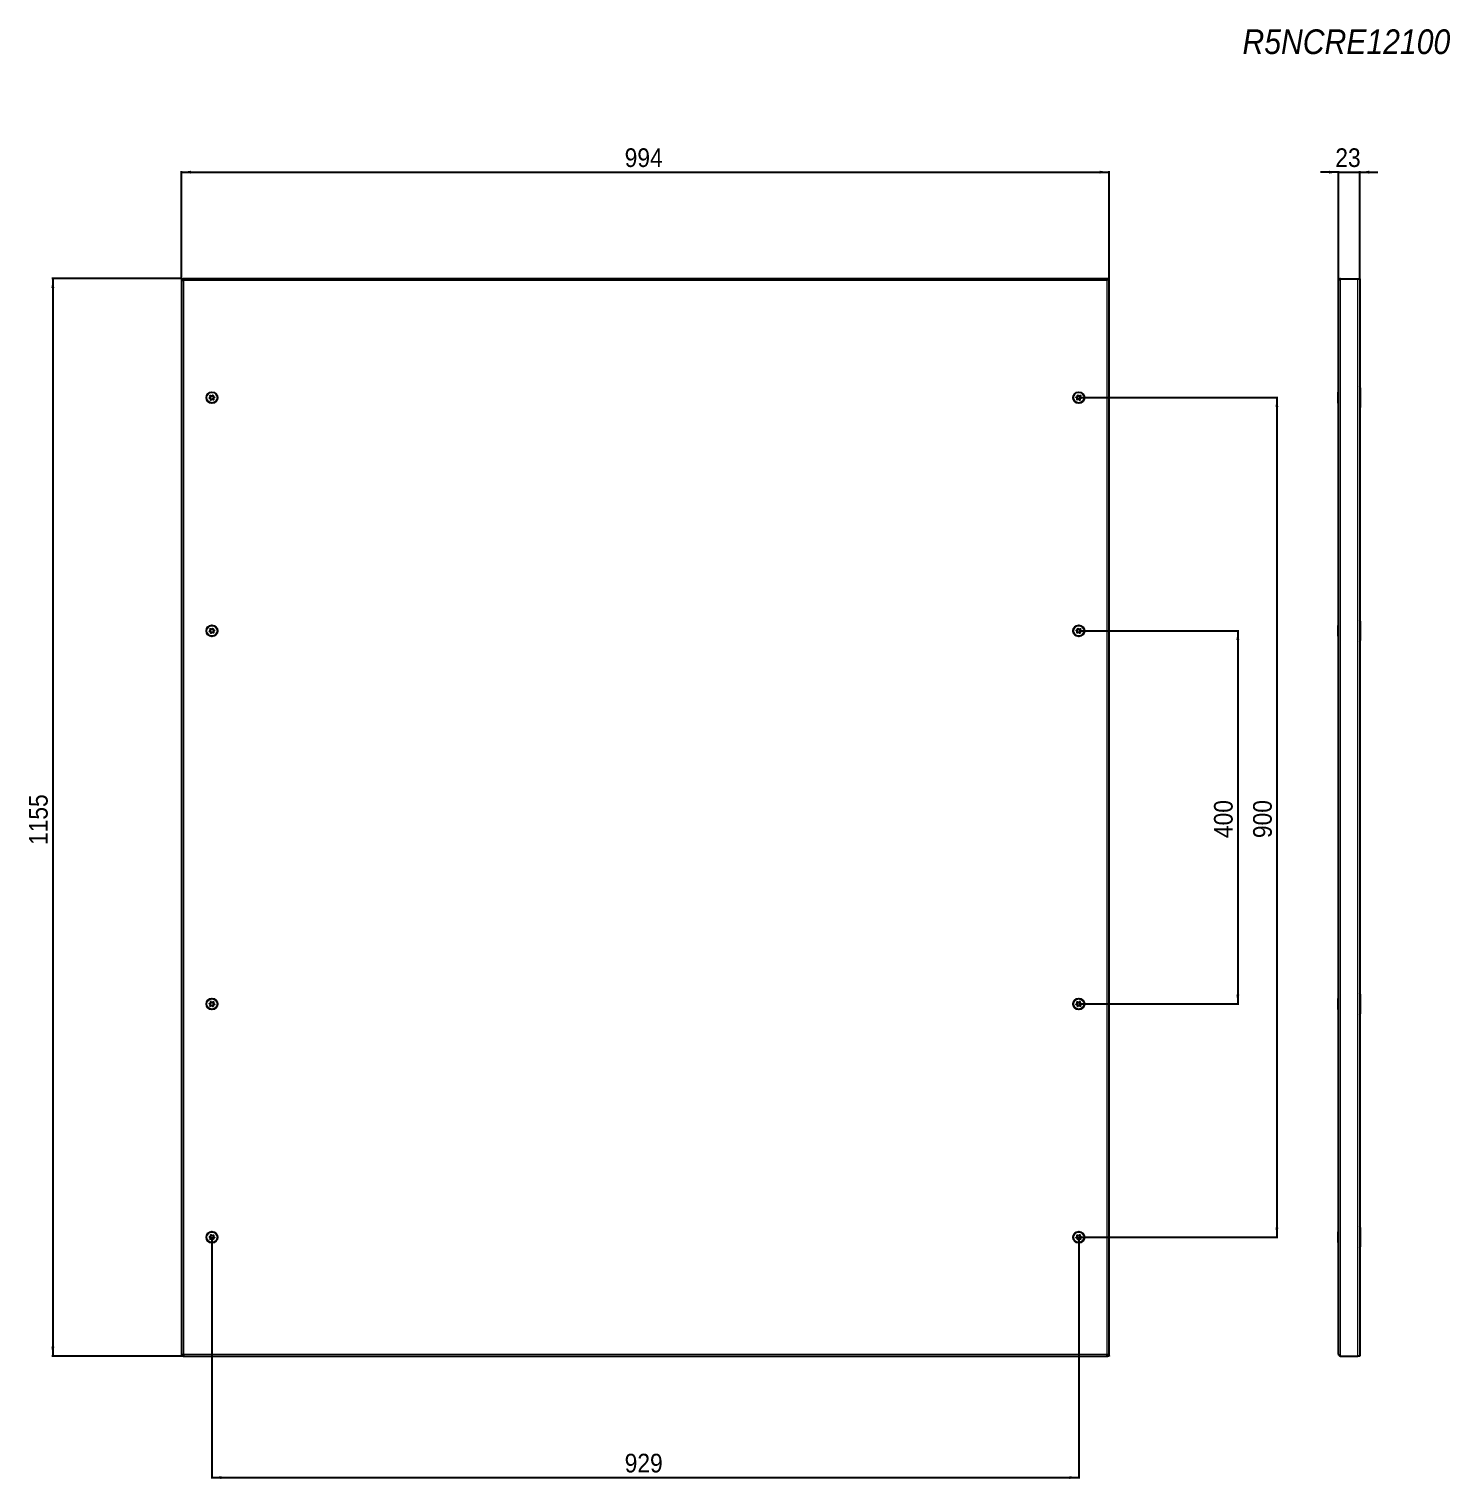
# Model space of a CAD drawing. Header units: millimetres. Extents: x -535 to 2008, y -815 to 747.
# Drawn here: x -535 to 988, y -807 to 747 of the extents above; entities that cross this region are included whole.
import ezdxf

# ---------------------------------------------------------------- set-up
doc = ezdxf.new("R2010")
doc.units = ezdxf.units.MM
doc.linetypes.add('SLD-Сплошная', pattern=[0])
doc.layers.add('FORMAT', color=7, linetype='SLD-Сплошная')
doc.styles.add('SLDTEXTSTYLE0', font='GOTHICI.TTF', dxfattribs={"width": 0.913})
doc.styles.add('SLDTEXTSTYLE1', font='GOTHIC.TTF', dxfattribs={"width": 0.913})
doc.dimstyles.new('SLDDIMSTYLE0', dxfattribs={"dimtxt": 20, "dimasz": 10, "dimexe": 0, "dimexo": 0.0625, "dimgap": 5, "dimtad": 2, "dimdec": 1, "dimrnd": 1e-09, "dimzin": 12, "dimdsep": 46, "dimtxsty": 'SLDTEXTSTYLE0', "dimsah": 1, "dimcen": 0.09, "dimadec": 0, "dimazin": 3, "dimtfac": 1, "dimtmove": 0, "dimatfit": 0, "dimfxl": 0, "dimfrac": 2, "dimtolj": 1, "dimtzin": 12, "dimarcsym": 0})
doc.dimstyles.new('SLDDIMSTYLE1', dxfattribs={"dimtxt": 20, "dimasz": 10, "dimexe": 0, "dimexo": 0.0625, "dimgap": 5, "dimtad": 2, "dimdec": 1, "dimrnd": 1e-09, "dimzin": 12, "dimdsep": 46, "dimtxsty": 'SLDTEXTSTYLE0', "dimsah": 1, "dimcen": 0.09, "dimadec": 0, "dimazin": 3, "dimtfac": 1, "dimtofl": 0, "dimtmove": 0, "dimatfit": 3, "dimfxl": 0, "dimfrac": 2, "dimtolj": 1, "dimtzin": 12, "dimarcsym": 0})

# ---------------------------------------------------------------- blocks, each defined once
blk = doc.blocks.new('_D')
at = {"layer": 'FORMAT'}
for p, q in [((868.5, 593.7), (849.3, 593.7)), ((868.5, 477.5), (868.5, 594.7)), ((868.5, 593.7), (891.5, 593.7)), ((891.5, 479.6), (891.5, 594.7)), ((891.5, 593.7), (910.7, 593.7))]:
    blk.add_line(p, q, dxfattribs=at)
for points in [[(868.5, 593.7), (858.5, 595.3), (858.5, 592.2)], [(891.5, 593.7), (901.5, 592.2), (901.5, 595.3)]]:
    blk.add_solid(points, dxfattribs=at)
at = {"layer": 'FORMAT', "insert": (865.2, 619.3), "char_height": 20, "attachment_point": 1, "style": 'SLDTEXTSTYLE1'}
blk.add_mtext('23', dxfattribs=at)
blk = doc.blocks.new('_D_1')
at = {"layer": 'FORMAT'}
for p, q in [((-371.3, 479.6), (-510.3, 479.6)), ((-509.3, 479.6), (-509.3, -675.4)), ((-371.3, -675.4), (-510.3, -675.4))]:
    blk.add_line(p, q, dxfattribs=at)
for points in [[(-509.3, 479.6), (-510.8, 469.6), (-507.7, 469.6)], [(-509.3, -675.4), (-507.7, -665.4), (-510.8, -665.4)]]:
    blk.add_solid(points, dxfattribs=at)
at = {"layer": 'FORMAT', "insert": (-534.8, -127.5), "char_height": 20, "attachment_point": 1, "rotation": 90, "style": 'SLDTEXTSTYLE1'}
blk.add_mtext('1155', dxfattribs=at)
blk = doc.blocks.new('_D_2')
at = {"layer": 'FORMAT'}
for p, q in [((-371.3, 479.6), (-371.3, 594.7)), ((-371.3, 593.7), (622.7, 593.7)), ((622.7, 479.6), (622.7, 594.7))]:
    blk.add_line(p, q, dxfattribs=at)
for points in [[(-371.3, 593.7), (-361.3, 592.2), (-361.3, 595.3)], [(622.7, 593.7), (612.7, 595.3), (612.7, 592.2)]]:
    blk.add_solid(points, dxfattribs=at)
at = {"layer": 'FORMAT', "insert": (103.6, 619.3), "char_height": 20, "attachment_point": 1, "style": 'SLDTEXTSTYLE1'}
blk.add_mtext('994', dxfattribs=at)
blk = doc.blocks.new('_D_3')
at = {"layer": 'FORMAT'}
for p, q in [((590.2, 352.1), (803.6, 352.1)), ((802.6, 352.1), (802.6, -547.9)), ((590.2, -547.9), (803.6, -547.9))]:
    blk.add_line(p, q, dxfattribs=at)
for points in [[(802.6, 352.1), (801.1, 342.1), (804.1, 342.1)], [(802.6, -547.9), (804.1, -537.9), (801.1, -537.9)]]:
    blk.add_solid(points, dxfattribs=at)
at = {"layer": 'FORMAT', "insert": (777.1, -120.1), "char_height": 20, "attachment_point": 1, "rotation": 90, "style": 'SLDTEXTSTYLE1'}
blk.add_mtext('900', dxfattribs=at)
blk = doc.blocks.new('_D_4')
at = {"layer": 'FORMAT'}
for p, q in [((-338.8, -548), (-338.8, -806.6)), ((590.2, -548), (590.2, -806.6)), ((-338.8, -805.6), (590.2, -805.6))]:
    blk.add_line(p, q, dxfattribs=at)
for points in [[(-338.8, -805.6), (-328.8, -807.1), (-328.8, -804.1)], [(590.2, -805.6), (580.2, -804.1), (580.2, -807.1)]]:
    blk.add_solid(points, dxfattribs=at)
at = {"layer": 'FORMAT', "insert": (103.6, -780.1), "char_height": 20, "attachment_point": 1, "style": 'SLDTEXTSTYLE1'}
blk.add_mtext('929', dxfattribs=at)
blk = doc.blocks.new('_D_5')
at = {"layer": 'FORMAT'}
for p, q in [((590.2, 102.1), (761.7, 102.1)), ((760.7, 102.1), (760.7, -297.9)), ((590.2, -297.9), (761.7, -297.9))]:
    blk.add_line(p, q, dxfattribs=at)
for points in [[(760.7, 102.1), (759.2, 92.1), (762.3, 92.1)], [(760.7, -297.9), (762.3, -287.9), (759.2, -287.9)]]:
    blk.add_solid(points, dxfattribs=at)
at = {"layer": 'FORMAT', "insert": (735.2, -120.1), "char_height": 20, "attachment_point": 1, "rotation": 90, "style": 'SLDTEXTSTYLE1'}
blk.add_mtext('400', dxfattribs=at)

msp = doc.modelspace()

# ---------------------------------------------------------------- linework, layer by layer
at = {"color": 7, "linetype": 'SLD-Сплошная', "lineweight": 25}
for p, q in [((-371.26, 479.56), (-371.26, -675.44)), ((-371.26, 479.56), (-369.76, 479.56)), ((-369.56, 479.56), (-369.76, 479.56)), ((621.04, 479.56), (-369.56, 479.56)), ((-369.56, 478.45), (-369.56, 479.56)), ((621.04, 478.44), (621.04, 479.56)), ((621.24, 479.56), (621.04, 479.56)), ((621.24, 479.56), (622.74, 479.56)), ((622.74, -675.44), (622.74, 479.56)), ((868.5, -673.34), (868.5, 477.46)), ((870.6, 479.56), (889.4, 479.56)), ((889.4, 479.56), (891.5, 479.56)), ((891.5, 479.56), (891.5, -675.44)), ((868.5, 357.84), (868.2, 357.84)), ((868.2, 346.27), (868.2, 357.84)), ((892, 362.56), (892, 341.56)), ((868.2, 346.27), (868.5, 346.27)), ((892, 112.56), (892, 91.56)), ((868.5, 107.84), (868.2, 107.84)), ((868.2, 96.27), (868.2, 107.84)), ((868.2, 96.27), (868.5, 96.27)), ((868.5, -292.16), (868.2, -292.16)), ((868.2, -300.09), (868.2, -292.16)), ((892, -287.44), (892, -308.44)), ((868.2, -303.73), (868.2, -300.09)), ((868.2, -303.73), (868.5, -303.73)), ((868.5, -542.16), (868.2, -542.16)), ((868.2, -550.09), (868.2, -542.16)), ((892, -537.44), (892, -558.44)), ((868.2, -553.73), (868.2, -550.09)), ((868.2, -553.73), (868.5, -553.73)), ((-369.76, -675.44), (-371.26, -675.44)), ((-369.76, -675.44), (-369.57, -675.44)), ((-369.56, -674.33), (-369.56, -675.44)), ((-369.56, -675.44), (621.04, -675.44)), ((621.04, -674.33), (621.04, -675.44)), ((621.04, -675.44), (621.24, -675.44)), ((622.74, -675.44), (621.24, -675.44)), ((870.6, -675.44), (889.4, -675.44)), ((891.5, -675.44), (889.4, -675.44))]:
    msp.add_line(p, q, dxfattribs=at)
at = {"color": 7, "linetype": 'SLD-Сплошная', "lineweight": 18}
for p, q in [((-369.16, 477.46), (-369.16, -673.34)), ((620.64, 477.46), (-369.16, 477.46)), ((620.64, -673.34), (620.64, 477.46)), ((870.6, -675.44), (870.6, 479.56)), ((889.4, -675.44), (889.4, 479.56)), ((-369.16, -673.34), (620.64, -673.34))]:
    msp.add_line(p, q, dxfattribs=at)
at = {"color": 7, "linetype": 'SLD-Сплошная', "lineweight": 25}
for centre, radius in [((-338.76, 352.06), 6), ((-338.76, 352.06), 5.79), ((590.24, 352.06), 6), ((590.24, 352.06), 5.79), ((-338.76, 352.06), 1.85), ((590.24, 352.06), 1.85), ((-338.76, 102.06), 6), ((-338.76, 102.06), 5.79), ((-338.76, 102.06), 1.85), ((590.24, 102.06), 6), ((590.24, 102.06), 5.79), ((590.24, 102.06), 1.85), ((-338.76, -297.94), 6), ((-338.76, -297.94), 5.79), ((590.24, -297.94), 6), ((590.24, -297.94), 5.78), ((-338.76, -297.94), 1.85), ((590.24, -297.94), 1.85), ((-338.76, -547.94), 6), ((-338.76, -547.94), 5.79), ((590.24, -547.94), 6), ((590.24, -547.94), 5.78), ((-338.76, -547.94), 1.85), ((590.24, -547.94), 1.85)]:
    msp.add_circle(centre, radius, dxfattribs=at)
for centre, start, end in [((890, 362.56), 0, 41.40962), ((890, 341.56), 318.59038, 0), ((890, 112.56), 0, 41.40962), ((890, 91.56), 318.59038, 0), ((890, -287.44), 0, 41.40962), ((890, -308.44), 318.59038, 0), ((890, -537.44), 0, 41.40962), ((890, -558.44), 318.59038, 0)]:
    msp.add_arc(centre, 2, start, end, dxfattribs=at)
for points, knots in [([(-369.16, 477.46), (-369.44, 477.63), (-369.71, 477.8), (-370.22, 478.16), (-370.45, 478.33), (-370.84, 478.68), (-371, 478.85), (-371.21, 479.21), (-371.26, 479.38), (-371.26, 479.56)], [0, 0, 0, 0, 0.25, 0.25, 0.5, 0.5, 0.75, 0.75, 1, 1, 1, 1]), ([(-369.16, 477.46), (-369.32, 477.81), (-369.48, 478.16), (-369.7, 478.86), (-369.76, 479.2), (-369.76, 479.56)], [0, 0, 0, 0, 0.5, 0.5, 1, 1, 1, 1]), ([(-369.56, 479.56), (-369.53, 479.56), (-369.5, 479.5), (-369.43, 479.29), (-369.4, 479.14), (-369.33, 478.75), (-369.3, 478.51), (-369.23, 478.01), (-369.2, 477.73), (-369.16, 477.46)], [0, 0, 0, 0, 0.25, 0.25, 0.5, 0.5, 0.75, 0.75, 1, 1, 1, 1]), ([(620.64, 477.46), (620.67, 477.73), (620.7, 478.01), (620.77, 478.51), (620.8, 478.75), (620.87, 479.14), (620.9, 479.29), (620.97, 479.5), (621, 479.56), (621.04, 479.56)], [0, 0, 0, 0, 0.25, 0.25, 0.5, 0.5, 0.75, 0.75, 1, 1, 1, 1]), ([(622.74, 479.56), (622.74, 479.38), (622.68, 479.21), (622.47, 478.85), (622.32, 478.68), (621.93, 478.33), (621.7, 478.16), (621.19, 477.81), (620.91, 477.63), (620.64, 477.46)], [0, 0, 0, 0, 0.25, 0.25, 0.5, 0.5, 0.75, 0.75, 1, 1, 1, 1]), ([(621.24, 479.56), (621.24, 479.2), (621.17, 478.85), (620.95, 478.15), (620.79, 477.81), (620.64, 477.46)], [0, 0, 0, 0, 0.5, 0.5, 1, 1, 1, 1]), ([(870.6, 479.56), (870.32, 479.38), (870.05, 479.21), (869.54, 478.85), (869.31, 478.68), (868.92, 478.33), (868.76, 478.16), (868.55, 477.81), (868.5, 477.63), (868.5, 477.46)], [0, 0, 0, 0, 0.25, 0.25, 0.5, 0.5, 0.75, 0.75, 1, 1, 1, 1]), ([(-337.73, 354.66), (-337.74, 354.66), (-337.76, 354.67), (-337.82, 354.65), (-337.95, 354.58), (-338.24, 354.32), (-338.65, 353.97), (-339.27, 353.85), (-339.76, 354.01), (-340.12, 354.18), (-340.34, 354.26), (-340.44, 354.28), (-340.48, 354.27), (-340.51, 354.25), (-340.52, 354.22), (-340.54, 354.16), (-340.52, 353.89), (-340.41, 353.43), (-340.41, 352.71), (-340.9, 352.2), (-341.3, 351.94), (-341.5, 351.76), (-341.53, 351.7), (-341.54, 351.66), (-341.53, 351.63), (-341.51, 351.6), (-341.48, 351.58), (-341.41, 351.53), (-341.2, 351.45), (-340.84, 351.32), (-340.37, 351.1), (-340, 350.59), (-339.94, 350.05), (-339.9, 349.66), (-339.86, 349.52), (-339.83, 349.47), (-339.8, 349.45), (-339.76, 349.45), (-339.71, 349.46), (-339.58, 349.54), (-339.29, 349.79), (-338.88, 350.14), (-338.26, 350.26), (-337.77, 350.1), (-337.41, 349.94), (-337.19, 349.85), (-337.09, 349.84), (-337.05, 349.84), (-337.02, 349.86), (-337, 349.89), (-336.99, 349.96), (-337.01, 350.22), (-337.12, 350.69), (-337.11, 351.4), (-336.63, 351.92), (-336.23, 352.17), (-336.03, 352.35), (-336, 352.42), (-335.99, 352.45), (-336, 352.48), (-336.02, 352.51), (-336.05, 352.54), (-336.12, 352.58), (-336.33, 352.67), (-336.69, 352.79), (-337.16, 353.01), (-337.53, 353.52), (-337.58, 354.06), (-337.62, 354.45), (-337.67, 354.59), (-337.7, 354.64), (-337.72, 354.65), (-337.73, 354.66)], [0, 0, 0, 0, 0.0020087, 0.00442, 0.0093647, 0.0255282, 0.0677053, 0.0957862, 0.1246456, 0.1503415, 0.1605194, 0.1633943, 0.1656965, 0.1672448, 0.1688741, 0.1707699, 0.1786058, 0.2119941, 0.2499945, 0.2879948, 0.3213831, 0.329219, 0.3311148, 0.3327441, 0.3342924, 0.3362166, 0.3385353, 0.3413178, 0.349662, 0.3753578, 0.4042173, 0.4322982, 0.4744753, 0.4906388, 0.4966691, 0.49844, 0.5, 0.5020087, 0.50442, 0.5093647, 0.5255282, 0.5677053, 0.5957862, 0.6246456, 0.6503415, 0.6605194, 0.6633943, 0.6656965, 0.6672448, 0.6688741, 0.6707699, 0.6786058, 0.7119941, 0.7499945, 0.7879948, 0.8213831, 0.829219, 0.8311148, 0.8327441, 0.8342924, 0.8362166, 0.8385353, 0.8413178, 0.849662, 0.8753578, 0.9042173, 0.9322982, 0.9744753, 0.9906388, 0.9966691, 0.99844, 1, 1, 1, 1]), ([(589.2, 354.66), (589.19, 354.65), (589.16, 354.64), (589.14, 354.58), (589.09, 354.45), (589.06, 354.06), (589, 353.52), (588.63, 353.01), (588.16, 352.79), (587.79, 352.66), (587.57, 352.57), (587.5, 352.51), (587.47, 352.48), (587.46, 352.45), (587.47, 352.42), (587.5, 352.35), (587.7, 352.17), (588.1, 351.92), (588.59, 351.4), (588.59, 350.69), (588.48, 350.22), (588.46, 349.96), (588.48, 349.89), (588.49, 349.86), (588.52, 349.84), (588.56, 349.84), (588.6, 349.84), (588.68, 349.86), (588.89, 349.94), (589.24, 350.1), (589.73, 350.26), (590.35, 350.14), (590.76, 349.79), (591.06, 349.53), (591.19, 349.46), (591.24, 349.45), (591.28, 349.45), (591.31, 349.48), (591.34, 349.53), (591.38, 349.67), (591.42, 350.05), (591.47, 350.59), (591.84, 351.1), (592.31, 351.32), (592.68, 351.45), (592.9, 351.54), (592.98, 351.6), (593, 351.63), (593.01, 351.66), (593, 351.7), (592.97, 351.76), (592.77, 351.94), (592.37, 352.2), (591.89, 352.71), (591.88, 353.43), (591.99, 353.89), (592.01, 354.16), (592, 354.22), (591.98, 354.25), (591.95, 354.27), (591.92, 354.27), (591.87, 354.27), (591.79, 354.25), (591.58, 354.17), (591.23, 354.01), (590.74, 353.85), (590.12, 353.97), (589.71, 354.32), (589.41, 354.58), (589.29, 354.65), (589.23, 354.66), (589.21, 354.66), (589.2, 354.66)], [0, 0, 0, 0, 0.0020087, 0.00442, 0.0093647, 0.0255282, 0.0677053, 0.0957862, 0.1246456, 0.1503415, 0.1605194, 0.1633943, 0.1656965, 0.1672448, 0.1688741, 0.1707699, 0.1786058, 0.2119941, 0.2499945, 0.2879948, 0.3213831, 0.329219, 0.3311148, 0.3327441, 0.3342924, 0.3362166, 0.3385353, 0.3413178, 0.349662, 0.3753578, 0.4042173, 0.4322982, 0.4744753, 0.4906388, 0.4966691, 0.49844, 0.5, 0.5020087, 0.50442, 0.5093647, 0.5255282, 0.5677053, 0.5957862, 0.6246456, 0.6503415, 0.6605194, 0.6633943, 0.6656965, 0.6672448, 0.6688741, 0.6707699, 0.6786058, 0.7119941, 0.7499945, 0.7879948, 0.8213831, 0.829219, 0.8311148, 0.8327441, 0.8342924, 0.8362166, 0.8385353, 0.8413178, 0.849662, 0.8753578, 0.9042173, 0.9322982, 0.9744753, 0.9906388, 0.9966691, 0.99844, 1, 1, 1, 1]), ([(-337.73, 104.66), (-337.74, 104.66), (-337.76, 104.67), (-337.82, 104.65), (-337.95, 104.58), (-338.24, 104.32), (-338.65, 103.97), (-339.27, 103.85), (-339.76, 104.01), (-340.12, 104.18), (-340.34, 104.26), (-340.44, 104.28), (-340.48, 104.27), (-340.51, 104.25), (-340.52, 104.22), (-340.54, 104.16), (-340.52, 103.89), (-340.41, 103.43), (-340.41, 102.71), (-340.9, 102.2), (-341.3, 101.94), (-341.5, 101.76), (-341.53, 101.7), (-341.54, 101.66), (-341.53, 101.63), (-341.51, 101.6), (-341.48, 101.58), (-341.41, 101.53), (-341.2, 101.45), (-340.84, 101.32), (-340.37, 101.1), (-340, 100.59), (-339.94, 100.05), (-339.9, 99.66), (-339.86, 99.52), (-339.83, 99.47), (-339.8, 99.45), (-339.76, 99.45), (-339.71, 99.46), (-339.58, 99.54), (-339.29, 99.79), (-338.88, 100.14), (-338.26, 100.26), (-337.77, 100.1), (-337.41, 99.94), (-337.19, 99.85), (-337.09, 99.84), (-337.05, 99.84), (-337.02, 99.86), (-337, 99.89), (-336.99, 99.96), (-337.01, 100.22), (-337.12, 100.69), (-337.11, 101.4), (-336.63, 101.92), (-336.23, 102.17), (-336.03, 102.35), (-336, 102.42), (-335.99, 102.45), (-336, 102.48), (-336.02, 102.51), (-336.05, 102.54), (-336.12, 102.58), (-336.33, 102.67), (-336.69, 102.79), (-337.16, 103.01), (-337.53, 103.52), (-337.58, 104.06), (-337.62, 104.45), (-337.67, 104.59), (-337.7, 104.64), (-337.72, 104.65), (-337.73, 104.66)], [0, 0, 0, 0, 0.0020087, 0.00442, 0.0093647, 0.0255282, 0.0677053, 0.0957862, 0.1246456, 0.1503415, 0.1605194, 0.1633943, 0.1656965, 0.1672448, 0.1688741, 0.1707699, 0.1786058, 0.2119941, 0.2499945, 0.2879948, 0.3213831, 0.329219, 0.3311148, 0.3327441, 0.3342924, 0.3362166, 0.3385353, 0.3413178, 0.349662, 0.3753578, 0.4042173, 0.4322982, 0.4744753, 0.4906388, 0.4966691, 0.49844, 0.5, 0.5020087, 0.50442, 0.5093647, 0.5255282, 0.5677053, 0.5957862, 0.6246456, 0.6503415, 0.6605194, 0.6633943, 0.6656965, 0.6672448, 0.6688741, 0.6707699, 0.6786058, 0.7119941, 0.7499945, 0.7879948, 0.8213831, 0.829219, 0.8311148, 0.8327441, 0.8342924, 0.8362166, 0.8385353, 0.8413178, 0.849662, 0.8753578, 0.9042173, 0.9322982, 0.9744753, 0.9906388, 0.9966691, 0.99844, 1, 1, 1, 1]), ([(589.2, 104.66), (589.19, 104.65), (589.16, 104.64), (589.14, 104.58), (589.09, 104.45), (589.06, 104.06), (589, 103.52), (588.63, 103.01), (588.16, 102.79), (587.79, 102.66), (587.57, 102.57), (587.5, 102.51), (587.47, 102.48), (587.46, 102.45), (587.47, 102.42), (587.5, 102.35), (587.7, 102.17), (588.1, 101.92), (588.59, 101.4), (588.59, 100.69), (588.48, 100.22), (588.46, 99.96), (588.48, 99.89), (588.49, 99.86), (588.52, 99.84), (588.56, 99.84), (588.6, 99.84), (588.68, 99.86), (588.89, 99.94), (589.24, 100.1), (589.73, 100.26), (590.35, 100.14), (590.76, 99.79), (591.06, 99.53), (591.19, 99.46), (591.24, 99.45), (591.28, 99.45), (591.31, 99.48), (591.34, 99.53), (591.38, 99.67), (591.42, 100.05), (591.47, 100.59), (591.84, 101.1), (592.31, 101.32), (592.68, 101.45), (592.9, 101.54), (592.98, 101.6), (593, 101.63), (593.01, 101.66), (593, 101.7), (592.97, 101.76), (592.77, 101.94), (592.37, 102.2), (591.89, 102.71), (591.88, 103.43), (591.99, 103.89), (592.01, 104.16), (592, 104.22), (591.98, 104.25), (591.95, 104.27), (591.92, 104.27), (591.87, 104.27), (591.79, 104.25), (591.58, 104.17), (591.23, 104.01), (590.74, 103.85), (590.12, 103.97), (589.71, 104.32), (589.41, 104.58), (589.29, 104.65), (589.23, 104.66), (589.21, 104.66), (589.2, 104.66)], [0, 0, 0, 0, 0.00200873, 0.00442003, 0.00936469, 0.02552819, 0.06770529, 0.09578618, 0.12464563, 0.1503415, 0.16051935, 0.16339425, 0.16569651, 0.16724481, 0.16887414, 0.1707699, 0.17860577, 0.21199411, 0.24999446, 0.2879948, 0.32138314, 0.32921901, 0.33111477, 0.3327441, 0.3342924, 0.33621663, 0.33853534, 0.3413178, 0.34966197, 0.37535784, 0.40421729, 0.43229818, 0.47447528, 0.49063878, 0.4966691, 0.49844005, 0.5, 0.50200873, 0.50442003, 0.50936469, 0.52552819, 0.56770529, 0.59578618, 0.62464563, 0.6503415, 0.66051935, 0.66339425, 0.66569651, 0.66724481, 0.66887414, 0.6707699, 0.67860577, 0.71199411, 0.74999446, 0.7879948, 0.82138314, 0.82921901, 0.83111477, 0.8327441, 0.8342924, 0.83621663, 0.83853534, 0.8413178, 0.84966197, 0.87535784, 0.90421729, 0.93229818, 0.97447528, 0.99063878, 0.9966691, 0.99844005, 1, 1, 1, 1]), ([(-337.73, -300.54), (-337.72, -300.54), (-337.69, -300.52), (-337.66, -300.47), (-337.62, -300.33), (-337.58, -299.95), (-337.53, -299.41), (-337.16, -298.9), (-336.69, -298.68), (-336.32, -298.55), (-336.1, -298.46), (-336.02, -298.4), (-336, -298.37), (-335.99, -298.34), (-336, -298.3), (-336.03, -298.24), (-336.23, -298.06), (-336.63, -297.8), (-337.11, -297.29), (-337.12, -296.57), (-337.01, -296.11), (-336.99, -295.84), (-337, -295.78), (-337.02, -295.75), (-337.05, -295.73), (-337.08, -295.73), (-337.13, -295.73), (-337.21, -295.75), (-337.42, -295.83), (-337.77, -295.99), (-338.26, -296.15), (-338.88, -296.03), (-339.29, -295.68), (-339.59, -295.42), (-339.72, -295.35), (-339.77, -295.34), (-339.81, -295.34), (-339.84, -295.37), (-339.86, -295.41), (-339.9, -295.55), (-339.94, -295.94), (-340, -296.48), (-340.37, -296.99), (-340.84, -297.21), (-341.21, -297.34), (-341.43, -297.43), (-341.5, -297.49), (-341.53, -297.52), (-341.54, -297.55), (-341.53, -297.58), (-341.5, -297.65), (-341.3, -297.83), (-340.9, -298.08), (-340.41, -298.6), (-340.41, -299.31), (-340.52, -299.78), (-340.54, -300.04), (-340.52, -300.11), (-340.51, -300.14), (-340.48, -300.16), (-340.44, -300.16), (-340.4, -300.16), (-340.32, -300.14), (-340.11, -300.06), (-339.76, -299.9), (-339.27, -299.74), (-338.65, -299.86), (-338.24, -300.21), (-337.94, -300.47), (-337.81, -300.54), (-337.76, -300.55), (-337.74, -300.55), (-337.73, -300.54)], [0, 0, 0, 0, 0.0020087, 0.00442, 0.0093647, 0.0255282, 0.0677053, 0.0957862, 0.1246456, 0.1503415, 0.1605194, 0.1633943, 0.1656965, 0.1672448, 0.1688741, 0.1707699, 0.1786058, 0.2119941, 0.2499945, 0.2879948, 0.3213831, 0.329219, 0.3311148, 0.3327441, 0.3342924, 0.3362166, 0.3385353, 0.3413178, 0.349662, 0.3753578, 0.4042173, 0.4322982, 0.4744753, 0.4906388, 0.4966691, 0.49844, 0.5, 0.5020087, 0.50442, 0.5093647, 0.5255282, 0.5677053, 0.5957862, 0.6246456, 0.6503415, 0.6605194, 0.6633943, 0.6656965, 0.6672448, 0.6688741, 0.6707699, 0.6786058, 0.7119941, 0.7499945, 0.7879948, 0.8213831, 0.829219, 0.8311148, 0.8327441, 0.8342924, 0.8362166, 0.8385353, 0.8413178, 0.849662, 0.8753578, 0.9042173, 0.9322982, 0.9744753, 0.9906388, 0.9966691, 0.99844, 1, 1, 1, 1]), ([(589.2, -300.54), (589.21, -300.55), (589.24, -300.55), (589.29, -300.54), (589.42, -300.46), (589.71, -300.21), (590.12, -299.86), (590.74, -299.74), (591.23, -299.9), (591.59, -300.06), (591.81, -300.15), (591.91, -300.16), (591.95, -300.16), (591.98, -300.14), (592, -300.11), (592.01, -300.04), (591.99, -299.78), (591.88, -299.31), (591.89, -298.6), (592.37, -298.08), (592.77, -297.83), (592.97, -297.65), (593, -297.58), (593.01, -297.55), (593, -297.52), (592.98, -297.49), (592.95, -297.46), (592.88, -297.42), (592.67, -297.33), (592.31, -297.21), (591.84, -296.99), (591.47, -296.48), (591.42, -295.94), (591.38, -295.55), (591.34, -295.4), (591.3, -295.36), (591.27, -295.34), (591.23, -295.34), (591.18, -295.35), (591.05, -295.43), (590.76, -295.68), (590.35, -296.03), (589.73, -296.15), (589.24, -295.99), (588.88, -295.82), (588.66, -295.74), (588.56, -295.72), (588.52, -295.73), (588.49, -295.75), (588.48, -295.78), (588.46, -295.84), (588.48, -296.11), (588.59, -296.57), (588.59, -297.29), (588.1, -297.8), (587.7, -298.06), (587.5, -298.24), (587.47, -298.3), (587.46, -298.34), (587.47, -298.37), (587.49, -298.4), (587.52, -298.42), (587.59, -298.47), (587.8, -298.55), (588.16, -298.68), (588.63, -298.9), (589, -299.41), (589.06, -299.95), (589.1, -300.34), (589.14, -300.48), (589.17, -300.53), (589.19, -300.54), (589.2, -300.54)], [0, 0, 0, 0, 0.0020087, 0.00442, 0.0093647, 0.0255282, 0.0677053, 0.0957862, 0.1246456, 0.1503415, 0.1605194, 0.1633943, 0.1656965, 0.1672448, 0.1688741, 0.1707699, 0.1786058, 0.2119941, 0.2499945, 0.2879948, 0.3213831, 0.329219, 0.3311148, 0.3327441, 0.3342924, 0.3362166, 0.3385353, 0.3413178, 0.349662, 0.3753578, 0.4042173, 0.4322982, 0.4744753, 0.4906388, 0.4966691, 0.49844, 0.5, 0.5020087, 0.50442, 0.5093647, 0.5255282, 0.5677053, 0.5957862, 0.6246456, 0.6503415, 0.6605194, 0.6633943, 0.6656965, 0.6672448, 0.6688741, 0.6707699, 0.6786058, 0.7119941, 0.7499945, 0.7879948, 0.8213831, 0.829219, 0.8311148, 0.8327441, 0.8342924, 0.8362166, 0.8385353, 0.8413178, 0.849662, 0.8753578, 0.9042173, 0.9322982, 0.9744753, 0.9906388, 0.9966691, 0.99844, 1, 1, 1, 1]), ([(-337.73, -550.54), (-337.72, -550.54), (-337.69, -550.52), (-337.66, -550.47), (-337.62, -550.33), (-337.58, -549.95), (-337.53, -549.41), (-337.16, -548.9), (-336.69, -548.68), (-336.32, -548.55), (-336.1, -548.46), (-336.02, -548.4), (-336, -548.37), (-335.99, -548.34), (-336, -548.3), (-336.03, -548.24), (-336.23, -548.06), (-336.63, -547.8), (-337.11, -547.29), (-337.12, -546.57), (-337.01, -546.11), (-336.99, -545.84), (-337, -545.78), (-337.02, -545.75), (-337.05, -545.73), (-337.08, -545.73), (-337.13, -545.73), (-337.21, -545.75), (-337.42, -545.83), (-337.77, -545.99), (-338.26, -546.15), (-338.88, -546.03), (-339.29, -545.68), (-339.59, -545.42), (-339.72, -545.35), (-339.77, -545.34), (-339.81, -545.34), (-339.84, -545.37), (-339.86, -545.41), (-339.9, -545.55), (-339.94, -545.94), (-340, -546.48), (-340.37, -546.99), (-340.84, -547.21), (-341.21, -547.34), (-341.43, -547.43), (-341.5, -547.49), (-341.53, -547.52), (-341.54, -547.55), (-341.53, -547.58), (-341.5, -547.65), (-341.3, -547.83), (-340.9, -548.08), (-340.41, -548.6), (-340.41, -549.31), (-340.52, -549.78), (-340.54, -550.04), (-340.52, -550.11), (-340.51, -550.14), (-340.48, -550.16), (-340.44, -550.16), (-340.4, -550.16), (-340.32, -550.14), (-340.11, -550.06), (-339.76, -549.9), (-339.27, -549.74), (-338.65, -549.86), (-338.24, -550.21), (-337.94, -550.47), (-337.81, -550.54), (-337.76, -550.55), (-337.74, -550.55), (-337.73, -550.54)], [0, 0, 0, 0, 0.0020087, 0.00442, 0.0093647, 0.0255282, 0.0677053, 0.0957862, 0.1246456, 0.1503415, 0.1605194, 0.1633943, 0.1656965, 0.1672448, 0.1688741, 0.1707699, 0.1786058, 0.2119941, 0.2499945, 0.2879948, 0.3213831, 0.329219, 0.3311148, 0.3327441, 0.3342924, 0.3362166, 0.3385353, 0.3413178, 0.349662, 0.3753578, 0.4042173, 0.4322982, 0.4744753, 0.4906388, 0.4966691, 0.49844, 0.5, 0.5020087, 0.50442, 0.5093647, 0.5255282, 0.5677053, 0.5957862, 0.6246456, 0.6503415, 0.6605194, 0.6633943, 0.6656965, 0.6672448, 0.6688741, 0.6707699, 0.6786058, 0.7119941, 0.7499945, 0.7879948, 0.8213831, 0.829219, 0.8311148, 0.8327441, 0.8342924, 0.8362166, 0.8385353, 0.8413178, 0.849662, 0.8753578, 0.9042173, 0.9322982, 0.9744753, 0.9906388, 0.9966691, 0.99844, 1, 1, 1, 1]), ([(589.2, -550.54), (589.21, -550.55), (589.24, -550.55), (589.29, -550.54), (589.42, -550.46), (589.71, -550.21), (590.12, -549.86), (590.74, -549.74), (591.23, -549.9), (591.59, -550.06), (591.81, -550.15), (591.91, -550.16), (591.95, -550.16), (591.98, -550.14), (592, -550.11), (592.01, -550.04), (591.99, -549.78), (591.88, -549.31), (591.89, -548.6), (592.37, -548.08), (592.77, -547.83), (592.97, -547.65), (593, -547.58), (593.01, -547.55), (593, -547.52), (592.98, -547.49), (592.95, -547.46), (592.88, -547.42), (592.67, -547.33), (592.31, -547.21), (591.84, -546.99), (591.47, -546.48), (591.42, -545.94), (591.38, -545.55), (591.34, -545.4), (591.3, -545.36), (591.27, -545.34), (591.23, -545.34), (591.18, -545.35), (591.05, -545.43), (590.76, -545.68), (590.35, -546.03), (589.73, -546.15), (589.24, -545.99), (588.88, -545.82), (588.66, -545.74), (588.56, -545.72), (588.52, -545.73), (588.49, -545.75), (588.48, -545.78), (588.46, -545.84), (588.48, -546.11), (588.59, -546.57), (588.59, -547.29), (588.1, -547.8), (587.7, -548.06), (587.5, -548.24), (587.47, -548.3), (587.46, -548.34), (587.47, -548.37), (587.49, -548.4), (587.52, -548.42), (587.59, -548.47), (587.8, -548.55), (588.16, -548.68), (588.63, -548.9), (589, -549.41), (589.06, -549.95), (589.1, -550.34), (589.14, -550.48), (589.17, -550.53), (589.19, -550.54), (589.2, -550.54)], [0, 0, 0, 0, 0.0020087, 0.00442, 0.0093647, 0.0255282, 0.0677053, 0.0957862, 0.1246456, 0.1503415, 0.1605194, 0.1633943, 0.1656965, 0.1672448, 0.1688741, 0.1707699, 0.1786058, 0.2119941, 0.2499945, 0.2879948, 0.3213831, 0.329219, 0.3311148, 0.3327441, 0.3342924, 0.3362166, 0.3385353, 0.3413178, 0.349662, 0.3753578, 0.4042173, 0.4322982, 0.4744753, 0.4906388, 0.4966691, 0.49844, 0.5, 0.5020087, 0.50442, 0.5093647, 0.5255282, 0.5677053, 0.5957862, 0.6246456, 0.6503415, 0.6605194, 0.6633943, 0.6656965, 0.6672448, 0.6688741, 0.6707699, 0.6786058, 0.7119941, 0.7499945, 0.7879948, 0.8213831, 0.829219, 0.8311148, 0.8327441, 0.8342924, 0.8362166, 0.8385353, 0.8413178, 0.849662, 0.8753578, 0.9042173, 0.9322982, 0.9744753, 0.9906388, 0.9966691, 0.99844, 1, 1, 1, 1]), ([(-371.26, -675.44), (-371.26, -675.27), (-371.21, -675.09), (-371, -674.74), (-370.84, -674.57), (-370.45, -674.22), (-370.22, -674.04), (-369.71, -673.69), (-369.44, -673.52), (-369.16, -673.34)], [0, 0, 0, 0, 0.25, 0.25, 0.5, 0.5, 0.75, 0.75, 1, 1, 1, 1]), ([(-369.76, -675.44), (-369.76, -675.27), (-369.75, -675.09), (-369.69, -674.74), (-369.64, -674.57), (-369.53, -674.22), (-369.47, -674.04), (-369.32, -673.69), (-369.24, -673.52), (-369.16, -673.34)], [0, 0, 0, 0, 0.25, 0.25, 0.5, 0.5, 0.75, 0.75, 1, 1, 1, 1]), ([(-369.16, -673.34), (-369.2, -673.62), (-369.23, -673.89), (-369.3, -674.4), (-369.33, -674.63), (-369.4, -675.02), (-369.43, -675.18), (-369.5, -675.39), (-369.53, -675.44), (-369.56, -675.44)], [0, 0, 0, 0, 0.25, 0.25, 0.5, 0.5, 0.75, 0.75, 1, 1, 1, 1]), ([(621.04, -675.44), (621, -675.44), (620.97, -675.39), (620.9, -675.18), (620.87, -675.02), (620.8, -674.63), (620.77, -674.4), (620.7, -673.89), (620.67, -673.62), (620.64, -673.34)], [0, 0, 0, 0, 0.25, 0.25, 0.5, 0.5, 0.75, 0.75, 1, 1, 1, 1]), ([(620.64, -673.34), (620.91, -673.52), (621.18, -673.69), (621.7, -674.05), (621.92, -674.22), (622.32, -674.57), (622.47, -674.74), (622.68, -675.09), (622.74, -675.27), (622.74, -675.44)], [0, 0, 0, 0, 0.25, 0.25, 0.5, 0.5, 0.75, 0.75, 1, 1, 1, 1]), ([(620.64, -673.34), (620.79, -673.7), (620.95, -674.05), (621.17, -674.75), (621.24, -675.09), (621.24, -675.44)], [0, 0, 0, 0, 0.5, 0.5, 1, 1, 1, 1]), ([(868.5, -673.34), (868.5, -673.52), (868.55, -673.69), (868.76, -674.05), (868.91, -674.22), (869.31, -674.57), (869.54, -674.74), (870.05, -675.09), (870.32, -675.27), (870.6, -675.44)], [0, 0, 0, 0, 0.25, 0.25, 0.5, 0.5, 0.75, 0.75, 1, 1, 1, 1])]:
    msp.add_open_spline(points, degree=3, knots=knots, dxfattribs=at)

# ---------------------------------------------------------------- texts
at = {"layer": 'FORMAT', "insert": (765.74, 746.82), "char_height": 26.4583, "attachment_point": 1, "style": 'SLDTEXTSTYLE0'}
msp.add_mtext('R5NCRE12100', dxfattribs=at)

# ---------------------------------------------------------------- dimensions: what is measured, and where the dimension line sits
at = {"layer": 'FORMAT'}
for base, p1, p2, angle, picture, middle in [((622.74, 593.72), (-371.26, 479.56), (622.74, 479.56), 0, '_D_2', (125.74, 593.72)), ((-509.27, -675.44), (-371.26, 479.56), (-371.26, -675.44), 90, '_D_1', (-509.27, -97.94)), ((802.6, -547.94), (590.24, 352.06), (590.24, -547.94), 90, '_D_3', (802.6, -97.94)), ((760.74, -297.94), (590.24, 102.06), (590.24, -297.94), 90, '_D_5', (760.74, -97.94))]:
    dim = msp.add_linear_dim(base=base, p1=p1, p2=p2, angle=angle, dimstyle='SLDDIMSTYLE1', dxfattribs=at)
    dim.commit()
    dim.dimension.update_dxf_attribs({"geometry": picture, "text_midpoint": middle, "dimtype": 160})
for base, p1, p2, dimstyle, picture, middle in [((891.5, 593.72), (868.5, 477.46), (891.5, 479.56), 'SLDDIMSTYLE0', '_D', (880, 593.72)), ((590.24, -805.61), (-338.76, -547.94), (590.24, -547.94), 'SLDDIMSTYLE1', '_D_4', (125.74, -805.61))]:
    dim = msp.add_linear_dim(base=base, p1=p1, p2=p2, dimstyle=dimstyle, dxfattribs=at)
    dim.commit()
    dim.dimension.update_dxf_attribs({"geometry": picture, "text_midpoint": middle, "dimtype": 160})

doc.saveas('drawing.dxf')
